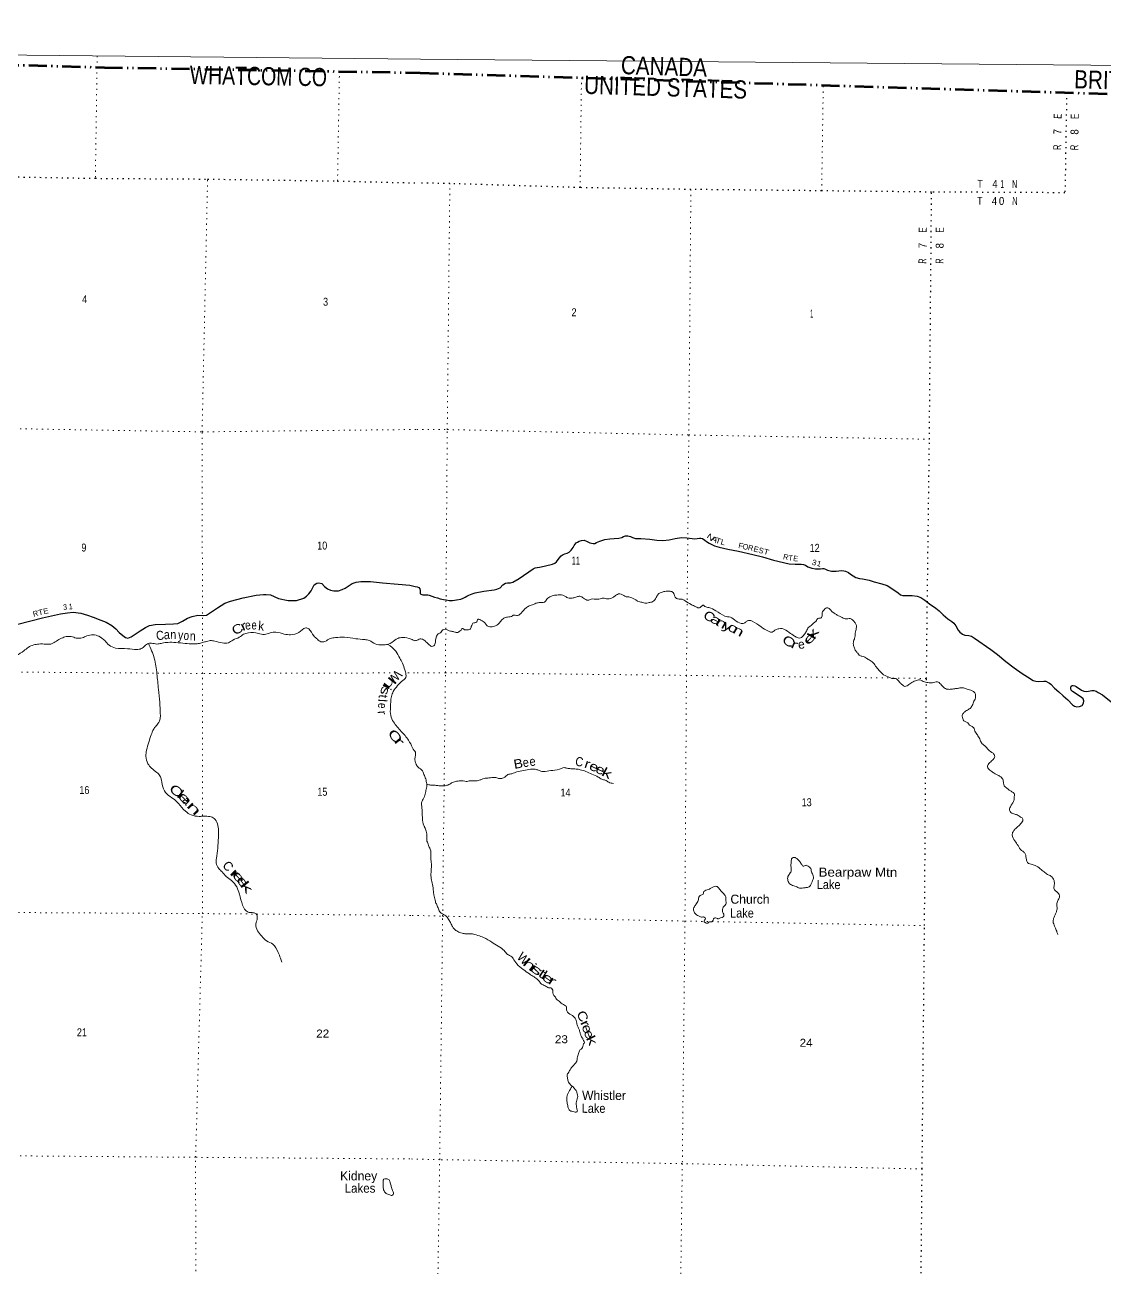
# Model space of a CAD drawing. Header units: feet. Extents: x -244583 to 4, y 367440 to 553773.
# Drawn here: x -220942 to -197193, y 526048 to 553383 of the extents above; entities that cross this region are included whole.
import ezdxf
from ezdxf.enums import TextEntityAlignment as Align

# ---------------------------------------------------------------- set-up
doc = ezdxf.new("R2010")
doc.units = ezdxf.units.FT
doc.header["$LTSCALE"] = 80
doc.linetypes.add('DASH_DOUBLE_DOT', pattern=[9.2, 5, -1.2, 0.3, -1.2, 0.3, -1.2])
doc.linetypes.add('DOTTED', pattern=[1.5, 0.3, -1.2])
for name, color, linetype, lineweight in [('10', 7, 'DASH_DOUBLE_DOT', 70), ('29', 7, 'Continuous', 25), ('39', 7, 'Continuous', 13), ('4', 7, 'Continuous', 13), ('6', 7, 'DOTTED', 25), ('7', 7, 'DOTTED', 13)]:
    doc.layers.add(name, color=color, linetype=linetype, lineweight=lineweight)
for name, color, linetype in [('12', 7, 'Continuous'), ('30', 7, 'Continuous'), ('41', 7, 'Continuous')]:
    doc.layers.add(name, color=color, linetype=linetype)

msp = doc.modelspace()

# ---------------------------------------------------------------- linework, layer by layer
at = {"layer": '10'}
for points in [[(-242534.14, 553382.78), (-232609.53, 552922.44), (-231018.14, 552860.82), (-223799.28, 552573.17), (-219190.02, 552446.97), (-212240.98, 552327.23)], [(-212240.98, 552327.23), (-195938.62, 551827.28), (-181927.24, 551370.08)]]:
    msp.add_lwpolyline(points, dxfattribs=at)
at = {"layer": '29'}
for points in [[(-212349.78, 541027.22), (-212306.19, 541019.52), (-212269.8, 541003.78), (-212248.99, 540973.76), (-212241.63, 540936.09), (-212246.81, 540899.81), (-212239.63, 540871.24), (-212231.94, 540858.85), (-212210.11, 540846.02), (-212181.97, 540841.09), (-212107.15, 540842.81), (-212076.93, 540839.84), (-212044.88, 540830.74), (-211988.93, 540810.77), (-211926.98, 540788.59), (-211862.82, 540772.42), (-211802.71, 540756.37), (-211732.43, 540742.03), (-211670.16, 540729.96), (-211603.61, 540717.32), (-211529.03, 540719.48), (-211441.54, 540728.76), (-211346.25, 540748.19), (-211294.73, 540764.99), (-211254.06, 540787.83), (-211215, 540808.88), (-211171.71, 540835.87), (-211102.16, 540866.04), (-211034.73, 540886.26), (-210839.58, 540922.68), (-210616.42, 540950.13), (-210553.05, 540963.28), (-210483.54, 540998.62), (-210423.01, 541059.5), (-210365.27, 541096.16), (-210322.49, 541106.97), (-210257.83, 541106.98), (-210204.76, 541123.54), (-210064.86, 541202.18), (-209755.15, 541411.17), (-209714.13, 541434.21), (-209665.17, 541444.8), (-209618.42, 541453.46), (-209577.78, 541460.29), (-209488.32, 541477.75), (-209333.61, 541513.41), (-209281.32, 541537.17), (-209246.97, 541569.41), (-209183.79, 541650.45), (-209137.78, 541699.63), (-209098.4, 541730.79), (-209063.63, 541743.88), (-209008.61, 541758.36), (-208963.37, 541783.26), (-208921.59, 541826.5), (-208879.49, 541879.85), (-208854.23, 541929.94), (-208812.28, 541983.33), (-208784.68, 542002.41), (-208743.61, 542023.4), (-208694.07, 542036.71), (-208631.87, 542042.18), (-208569.98, 542017.98), (-208511.04, 541985.24), (-208436.12, 541969.26), (-208398.55, 541973.8), (-208362.74, 541989.24), (-208289.04, 542019.33), (-208180.77, 542056.44), (-208071.11, 542073.27), (-207971.87, 542080.29), (-207868.52, 542089.21), (-207803.41, 542103.38), (-207768.39, 542124.55), (-207725.41, 542139.48), (-207676.89, 542139.99), (-207612.68, 542127.79), (-207571.08, 542099.64), (-207502.44, 542082.48)], [(-207502.44, 542082.48), (-207385.76, 542082.24), (-207190.31, 542063.99), (-207035.24, 542047), (-206906.16, 542038.92), (-206762.32, 542050.63), (-206633.98, 542083.06), (-206491.83, 542104.94), (-206374.93, 542095.22), (-206258.15, 542081.45), (-206207.83, 542074.84), (-206149.13, 542078.05), (-206094.24, 542088.48), (-206064.84, 542090.1), (-206033.93, 542078.5), (-205982.4, 542046.52), (-205944.93, 542017.01), (-205887.47, 541980.79), (-205764.02, 541922.28), (-205664.1, 541886.76), (-205473.33, 541848.41), (-205236.44, 541798.5), (-204921.33, 541729.95), (-204708.86, 541674.73), (-204468.57, 541604.46), (-204125.58, 541522.89), (-203992.33, 541512.39), (-203919.72, 541514.44), (-203863.13, 541514.7), (-203810.7, 541511.04), (-203762.76, 541493.34), (-203712.05, 541459.01), (-203625.37, 541428.32), (-203547.29, 541413.3), (-203478.59, 541413.18), (-203431.82, 541414.18), (-203387.15, 541420.88), (-203360.9, 541420.06), (-203326.91, 541409.44), (-203279.28, 541381.07), (-203191.54, 541365.59), (-203091.84, 541365.09), (-203031.08, 541369.27), (-202978.4, 541373.7), (-202924.02, 541367.95), (-202883.83, 541360.62), (-202820.06, 541332.31), (-202770.74, 541294.33), (-202653.79, 541221.84), (-202577.59, 541203.27), (-202509.14, 541195.06), (-202360.57, 541164.1), (-202254.72, 541124.35), (-202084.33, 541080.57), (-201967.48, 541045.27), (-201839.32, 540967.64), (-201726.67, 540887.19), (-201671.48, 540842.95), (-201621.46, 540827.21), (-201572.94, 540827.72), (-201419.44, 540824.96), (-201304.75, 540809.23), (-201223.89, 540782.16), (-201135.76, 540720.94), (-201037.18, 540642.96), (-200894.56, 540551.45), (-200819.82, 540486.35), (-200735.63, 540400.71), (-200631.31, 540312.42), (-200544.2, 540255.04), (-200501.28, 540215.9), (-200458.37, 540157.2), (-200402.75, 540062.34), (-200367.81, 540021.43), (-200306.51, 539974.3), (-200254.72, 539950.41), (-200173.96, 539947.89), (-200110.42, 539931.81), (-200042.38, 539891.14), (-199686.57, 539639.11), (-199542.45, 539531.36), (-199359.54, 539371.78), (-199173.85, 539236.41), (-198996.04, 539107.36), (-198878.73, 539037.59), (-198758.24, 538958.21)], [(-221098.92, 540195.16), (-220554.33, 540335.15), (-220156.31, 540425.7), (-220002.24, 540448.67), (-219878.77, 540458.13), (-219707.44, 540438.22), (-219562.94, 540392.59), (-219438.51, 540353.45), (-219272.23, 540287.1), (-219152.07, 540236.84), (-219026.3, 540166.4), (-218941.03, 540091.68), (-218863.88, 540015.12), (-218782.52, 539946.56), (-218726.84, 539904.87), (-218678.67, 539889.66), (-218605.3, 539918.43), (-218511.03, 539979.13), (-218406.45, 540049.73), (-218287.64, 540124.07), (-218201.84, 540166.73), (-218072.09, 540186.19), (-217843.56, 540195.4), (-217673.63, 540203.86), (-217574.4, 540213.85), (-217476.4, 540260.3), (-217363.82, 540326.68), (-217257.88, 540366.88), (-217132.08, 540390.47), (-217012.91, 540387.88), (-216944.02, 540396.51), (-216831.36, 540466.93), (-216700.08, 540557.19), (-216543.29, 540657.44), (-216414.02, 540702.79), (-216137.71, 540771.69), (-215851.48, 540832.27), (-215687.48, 540846.93), (-215634.49, 540848.61), (-215538.15, 540837.62), (-215361.99, 540760.94), (-215148.78, 540715.83), (-214966.91, 540715.93), (-214806.08, 540771.14), (-214742.55, 540812.27), (-214690.91, 540863.78), (-214642.97, 540931.55), (-214585.93, 541045.69), (-214573.51, 541059.59)], [(-214573.51, 541059.59), (-214516.12, 541096.8), (-214469.81, 541107.43), (-214408.04, 541089.79), (-214349.93, 541026.4), (-214280.43, 540973.21), (-214216.87, 540942.73), (-214141.9, 540931.75), (-214040.4, 540930.96), (-213961.48, 540955.23), (-213896.29, 540989.79), (-213740.41, 541092.73), (-213654.83, 541118.6), (-213549.41, 541134.53), (-213333.12, 541137.93), (-213075.12, 541108.05), (-212730.31, 541074.26), (-212474.19, 541050.49), (-212349.78, 541027.22)], [(-198756.22, 538958.15), (-198693.79, 538938.45), (-198627.53, 538937.93), (-198518.19, 538944.64), (-198474.53, 538938.45), (-198428.17, 538915.51), (-198396.36, 538898.41), (-198362.76, 538875), (-198284.68, 538787.53), (-198192.35, 538703.67), (-198092, 538617.52), (-197990.24, 538530.43), (-197886.02, 538420.78), (-197847.25, 538391.25), (-197796.51, 538375.47), (-197731.65, 538381.55), (-197678.33, 538406.2), (-197644.3, 538459.8), (-197642.77, 538508.34), (-197651.53, 538551.13), (-197696.82, 538588.99), (-197890.96, 538712.48), (-197919.7, 538745.88), (-197929.23, 538778.29), (-197926.26, 538810.76), (-197917.79, 538833.59), (-197896.85, 538846.28), (-197872.03, 538848.84), (-197840.45, 538840.47), (-197808.72, 538821.26), (-197687.8, 538746.63), (-197639.99, 538724.89), (-197575.58, 538716.8), (-197500.43, 538728.63), (-197465.92, 538733.62), (-197417.4, 538734.13), (-197370.59, 538719.18), (-197326.74, 538694.4), (-197232.52, 538637.26), (-196857.99, 538338.07)]]:
    msp.add_lwpolyline(points, dxfattribs=at)
at = {"layer": '39'}
for points in [[(-212361.36, 539829.54), (-212290.02, 539850.03), (-212243.02, 539871.29), (-212172.61, 539853.57), (-212099.1, 539793.26), (-212021.77, 539722.74), (-211989.74, 539707.87), (-211944.94, 539721.08), (-211908.77, 539801.3), (-211894.53, 539896.17), (-211858.54, 539968.29), (-211831.76, 539989.99), (-211790.87, 540009.35), (-211757.44, 540057.23), (-211724.55, 540080.82), (-211661.96, 540075.42), (-211601.85, 540049.82), (-211555.52, 540040.72), (-211481.07, 540022.92), (-211416.55, 540013.42), (-211381.77, 540030.9), (-211342.59, 540064.48), (-211327.81, 540092.51), (-211303.41, 540098.06), (-211267.55, 540072.98), (-211225.18, 540068.02), (-211145.92, 540084.53), (-211118.34, 540142.66), (-211099.11, 540188.82), (-211082.35, 540214.78), (-211043.62, 540228.12), (-210998.64, 540249.43), (-210983.59, 540289.6), (-210950.83, 540307.12), (-210904.87, 540281.83), (-210815.18, 540221.17), (-210772.05, 540159.49), (-210691.57, 540139.53), (-210626.74, 540144.2), (-210553.18, 540177.04), (-210482.91, 540244.37), (-210418.66, 540313.86), (-210387.84, 540335.47), (-210347.13, 540346.74), (-210290.34, 540353.61), (-210231.39, 540366.52), (-210196.43, 540392.09), (-210151.95, 540391.13), (-210101.44, 540388.01), (-210048.29, 540413.19), (-210002.77, 540458.78), (-209946.75, 540522.37), (-209884.88, 540575.71), (-209803.19, 540610.4), (-209746.13, 540629.41), (-209699.04, 540654.72), (-209627.91, 540669.39), (-209579.25, 540674.41), (-209534.72, 540675.48), (-209489.75, 540696.78), (-209447.96, 540756.63), (-209413.05, 540780.17), (-209314.92, 540826.66), (-209205.42, 540838.47), (-209130.52, 540840.9), (-209074.31, 540821.46), (-209018.46, 540785.83), (-208964.18, 540770.49), (-208913.63, 540769.39), (-208840.57, 540779.97), (-208795.69, 540797.22), (-208728.65, 540809.95), (-208648.67, 540767.73), (-208550.54, 540723.08), (-208530.23, 540726.69), (-208479.19, 540747.87), (-208414.48, 540746.47), (-208309.25, 540748.25), (-208260.37, 540763.39), (-208219.75, 540770.62), (-208112.99, 540750.09), (-207992.75, 540790.02), (-207924.91, 540839.18), (-207877.91, 540860.44), (-207823.41, 540855.21), (-207763.38, 540825.57), (-207711.35, 540800.14), (-207672.97, 540797.29), (-207586.48, 540775.17), (-207412.41, 540688.39), (-207362.04, 540679.2)], [(-207362.04, 540679.2), (-207277.57, 540657.13), (-207228.82, 540666.2), (-207145.52, 540682.63), (-207098.34, 540711.99), (-207035.53, 540807.83), (-206989.65, 540869.61), (-206938.57, 540892.81), (-206861.15, 540917.47), (-206745.76, 540921.05), (-206673.6, 540891.14), (-206652.21, 540852.21), (-206633.34, 540791.05), (-206615.55, 540772.44), (-206545.27, 540748.65), (-206480.62, 540745.23), (-206414.66, 540709.38), (-206282.92, 540629.59), (-206174.85, 540576.63), (-206098.47, 540554.73), (-206067.65, 540576.34), (-206010.22, 540611.55), (-205978.41, 540586.56), (-205891.96, 540562.42), (-205737.8, 540490.25), (-205536.05, 540374.52), (-205477.78, 540357.06), (-205447.49, 540354.38), (-205323.48, 540290.95), (-205179.56, 540212.92), (-205096.3, 540227.33), (-205044.86, 540266.72), (-204996.06, 540277.81), (-204937.74, 540262.38), (-204742.28, 540136.66), (-204580.57, 540040.02), (-204520.36, 540018.47), (-204473.5, 540033.66), (-204424.07, 540073.09), (-204348.72, 540095.77), (-204279.89, 540098.33), (-204122, 540011.9), (-204004.36, 539934.43), (-203926.36, 539894.27), (-203873.79, 539893.14), (-203793.27, 539966.33), (-203743.04, 540042.19), (-203696.67, 540126.24), (-203622.67, 540179.32), (-203566.82, 540234.81), (-203536, 540256.42), (-203512.86, 540296.42), (-203492.06, 540322.3), (-203453.46, 540329.56), (-203423, 540334.98), (-203408.31, 540358.96), (-203397.21, 540403.27), (-203394.11, 540451.81), (-203379.19, 540485.91), (-203354.35, 540511.7), (-203319.16, 540547.39), (-203276.48, 540556.59), (-203240.4, 540541.64), (-203189.09, 540483.83), (-203159.34, 540456.87), (-203109.47, 540425.41), (-203055.68, 540387.8), (-203017.53, 540374.83), (-202957.59, 540341.14), (-202909.56, 540317.82), (-202830.71, 540316.12), (-202778.05, 540319.04), (-202730.1, 540291.68), (-202682.65, 540242.05), (-202647.61, 540180.55), (-202647.16, 540109.66), (-202669.84, 539998.78), (-202682.51, 539883.63), (-202710.59, 539803.23), (-202709.96, 539740.44), (-202687.23, 539671.1), (-202660.36, 539605.72), (-202614.97, 539554.12), (-202581.5, 539512.9), (-202521.29, 539491.35), (-202435.11, 539455.06), (-202365.33, 539409.01), (-202275.64, 539348.35), (-202205.05, 539247.6), (-202128.04, 539162.91), (-202046.98, 539078.14)], [(-221411.22, 539247.79), (-221402.69, 539318.39), (-221388.23, 539384.73), (-221352.46, 539423.99), (-221236, 539456.41), (-221125.03, 539505.21), (-220965.53, 539611.08), (-220865.84, 539684.58), (-220746.58, 539739.18), (-220634.65, 539757.57), (-220472.83, 539756), (-220385.86, 539755), (-220326.33, 539779.27), (-220107.73, 539897.25), (-220009.6, 539926.25), (-219892.66, 539914.09), (-219788.42, 539886.16), (-219680.82, 539896.6), (-219578.29, 539935.57), (-219439.8, 539961.15), (-219313.47, 539928.4), (-219185.29, 539832.8), (-219089.58, 539734.27), (-218948.14, 539670.62), (-218681.59, 539655.28), (-218477.75, 539640.1), (-218380.04, 539656.96), (-218305.1, 539717.15), (-218220.19, 539772.94), (-218129.11, 539773.82), (-218006.18, 539759.42), (-217918.5, 539778.66), (-217796.54, 539794.68), (-217616.53, 539792.47), (-217410.82, 539773.17), (-217237.23, 539761.06), (-217150.12, 539764.11), (-217054.28, 539785.09), (-216964.37, 539810.33), (-216862.41, 539833.11), (-216763.66, 539821.58), (-216603.19, 539781.57), (-216461.37, 539786.77), (-216366.21, 539846.26), (-216222.42, 539908.1), (-216127.05, 539973.66), (-216022.78, 540004.47), (-215800.62, 539992.7), (-215671.91, 539970), (-215541.23, 540003.94), (-215421.22, 540022.05), (-215232.66, 539974.99), (-215093.43, 539964.08), (-214913.75, 540010.5), (-214762.47, 540112.6), (-214694.4, 540092), (-214586.45, 539938.36), (-214502.09, 539862.51), (-214431.1, 539809.41), (-214337.79, 539816.29), (-214224.16, 539883.24), (-214108.26, 539899.47), (-213911.59, 539910.86), (-213661.91, 539875.86), (-213462.26, 539856.77), (-213359.83, 539834.98), (-213232.89, 539761.7), (-213069.69, 539741.85), (-212951.98, 539751.94), (-212863.45, 539795.45), (-212737, 539882.21), (-212627.02, 539902.69), (-212444.17, 539865.96), (-212394.28, 539845.99), (-212361.36, 539829.54)], [(-218220.68, 539772.53), (-218094.07, 539444.47), (-218035.13, 539104.16), (-218002.6, 538760.72), (-217972.07, 538476.09), (-217960.69, 538222.5), (-217964.58, 538111.23), (-217993.53, 538035.27), (-218054.97, 537956.38), (-218112.22, 537881.4), (-218160.91, 537761.56), (-218215.07, 537601.4), (-218263.79, 537422.82), (-218276.47, 537291.61), (-218233.76, 537124.03), (-218156.1, 537030.18), (-218036.21, 536928.79), (-217998.8, 536899.14), (-217949.08, 536816.39), (-217907.57, 536614.42), (-217813.91, 536457.23), (-217669.91, 536350.95), (-217558.18, 536247.81), (-217408.22, 536080.56), (-217283.65, 535997.24), (-217106.66, 535966.78), (-216999.26, 535971.16), (-216870.13, 535960.59), (-216778.44, 535920.95), (-216703.65, 535802.89), (-216683.93, 535498.38), (-216698.19, 535263.92), (-216728.12, 535044.17), (-216731.65, 534943.02), (-216675.19, 534821.55), (-216603.02, 534744.1), (-216511.47, 534641.83), (-216397.11, 534556.68), (-216280.73, 534412.87), (-216219.4, 534256.8), (-216149.06, 534011.3), (-216086.11, 533901.76), (-216006.9, 533852.42), (-215914.01, 533847.17), (-215852.28, 533818.69), (-215827.3, 533722.62), (-215855.93, 533598.04), (-215822.69, 533449.02), (-215727.76, 533328.24), (-215622.02, 533227.34), (-215484.83, 533157.76), (-215367.84, 532973.42), (-215315.63, 532846.03), (-215286.41, 532755.89)], [(-212953.38, 539751.51), (-212781.31, 539598.15), (-212693.43, 539449.26), (-212632.65, 539335.74), (-212580.93, 539194.19), (-212556.1, 539094.07), (-212558.5, 539025.29), (-212652.69, 538935.39), (-212738.87, 538843.18), (-212834.48, 538712.82), (-212874.67, 538604.84), (-212897.15, 538366.61), (-212891.31, 538186.13), (-212829.42, 538046.25), (-212658.64, 537837.76), (-212499.56, 537641.84), (-212410.23, 537476.69), (-212384.51, 537420.37)], [(-202046.98, 539078.14), (-201910.7, 539020.52), (-201846.45, 538998.89), (-201781.66, 539001.54), (-201739.78, 538974.31), (-201684.69, 538904.27), (-201631.04, 538860.59), (-201577.17, 538827.02), (-201530.4, 538838.16), (-201448.13, 538899.16), (-201343.8, 538951.59), (-201252.4, 538967.84), (-201148.16, 538925.09), (-201045.4, 538906.67), (-200944.13, 538912.58), (-200887.11, 538929.58), (-200836.69, 538922.42), (-200805.02, 538891.36), (-200741.84, 538821.14), (-200662.09, 538768.8), (-200579.28, 538762.96), (-200481.91, 538775.03), (-200400.72, 538787.46), (-200329.68, 538798.07), (-200247.14, 538780.09), (-200207.02, 538765.05), (-200098.51, 538732.33), (-200038.88, 538684.47), (-200025.17, 538572.8), (-200069.79, 538476.56), (-200104.12, 538388.21), (-200160.01, 538330.69), (-200244.08, 538279.85), (-200289.5, 538238.31), (-200312.46, 538206.4), (-200315.29, 538170.02), (-200302.26, 538119.11), (-200279.03, 538072.03), (-200219.04, 538040.36), (-200129.85, 537957.44), (-200069.96, 537921.72), (-200046.77, 537872.62), (-200023.72, 537817.45), (-199968.86, 537737.29), (-199920.33, 537645.12), (-199877.6, 537565.22), (-199825.88, 537525.63), (-199758.71, 537453.31), (-199665.38, 537374.34), (-199613.75, 537330.7), (-199600.68, 537281.82), (-199628.26, 537223.69), (-199710.8, 537150.55), (-199746.07, 537110.81), (-199751.82, 537033.98), (-199686.49, 536969.8), (-199612.8, 536917.58), (-199508.83, 536862.69), (-199451.09, 536820.94), (-199423.64, 536781.88), (-199407.23, 536700.52), (-199394.38, 536641.52), (-199324.92, 536581.3), (-199267.27, 536535.5), (-199207.37, 536499.79), (-199163.88, 536454.3), (-199171.2, 536397.76), (-199179.15, 536312.88), (-199215.01, 536246.83), (-199257.06, 536174.84), (-199276.16, 536134.75), (-199263.35, 536073.72), (-199177.58, 536019.22), (-199107.21, 535999.48), (-199031.41, 535951.27), (-198995.37, 535934.29), (-198984.63, 535871.28), (-199014.06, 535821.29), (-199092.69, 535741.99), (-199154.61, 535686.63), (-199198.42, 535626.82), (-199218.14, 535558.4), (-199156.31, 535427.47), (-199087.79, 535324.74), (-199011.31, 535215.76), (-198959.46, 535182.24), (-198924.23, 535128.83), (-198911.65, 535057.69), (-198893.05, 534984.39), (-198857.82, 534930.98), (-198795.5, 534913.43)], [(-212384.51, 537420.37), (-212348.92, 537376.77), (-212344.07, 537321.99), (-212353.05, 537281.68), (-212357.99, 537241.29), (-212358.8, 537204.86), (-212340.06, 537137.63), (-212316.97, 537084.48), (-212263.54, 537030.68), (-212205.85, 536986.91), (-212170.98, 536917.3), (-212130.77, 536815.19), (-212102.77, 536709.28), (-212098.77, 536616.05), (-212121.32, 536511.23), (-212145.94, 536404.44), (-212179.69, 536342.4), (-212211.77, 536264.11), (-212205.88, 536164.76), (-212197.7, 536077.51), (-212195.77, 535982.29), (-212193.34, 535909.34), (-212186.6, 535848.45), (-212169.84, 535783.29), (-212144.81, 535726.05), (-212110.3, 535640.25), (-212096.68, 535524.53), (-212092.91, 535421.18), (-212075.65, 535378.28), (-212060.64, 535325.31), (-212021.91, 535247.52), (-212007.21, 535089.26), (-211996.29, 534852.1), (-212005.77, 534698.4), (-211992.51, 534566.49), (-211963.17, 534430.18), (-211946.32, 534277.95), (-211939.04, 534241.34), (-211915.44, 534119.33), (-211886.87, 534039.74), (-211850.34, 533953.9), (-211833.17, 533906.96), (-211778.08, 533836.92), (-211676.27, 533775.99), (-211625.09, 533712.12), (-211576.33, 533630.06), (-211539.58, 533554.35), (-211506.28, 533505.03), (-211436.82, 533444.8), (-211346.73, 533402.36), (-211296.45, 533389.12), (-211221.77, 533381.44), (-211130.7, 533383.52), (-210971.68, 533347.69), (-210847.26, 533302.48), (-210669.56, 533197.39), (-210523.89, 533107.17), (-210396.5, 533013.3), (-210321.46, 532930.68), (-210229.58, 532878.07), (-210200.01, 532843.01), (-210115.76, 532719.69), (-209976.83, 532599.24), (-209839.47, 532499.08), (-209737.75, 532434.11), (-209660.1, 532377.76), (-209608.88, 532315.9), (-209573.34, 532276.66), (-209491.25, 532238.44), (-209417.33, 532196.35), (-209352.85, 532184.83), (-209325.45, 532143.74), (-209324.82, 532080.95), (-209303.74, 532027.84), (-209268.15, 531990.63), (-209244.83, 531947.6), (-209203.05, 531916.32), (-209165.44, 531879.06), (-209063.76, 531812.07), (-209031.94, 531787.08), (-209015.95, 531687.51), (-209000.44, 531656.8), (-208892.83, 531583.6), (-208833.43, 531525.62), (-208799.46, 531415.54), (-208776.81, 531342.15), (-208747.92, 531276.73), (-208723.16, 531207.34), (-208704.38, 531142.14), (-208675.04, 531096.95), (-208650.05, 531037.69)], [(-207992.68, 536689.42), (-208091.17, 536717.87), (-208169.08, 536762.07), (-208247.49, 536784.02), (-208325.31, 536832.27), (-208465.5, 536896.05), (-208595.67, 536955.56), (-208724.31, 536992.76), (-208812.96, 537008.85), (-208926.1, 537015.34), (-209006.79, 537025.18), (-209075.27, 537038.81), (-209130.31, 537019.75), (-209327.43, 536979.45), (-209491.88, 536952.62), (-209568.71, 536954.28), (-209640.92, 536982.17), (-209709.26, 537001.87), (-209812.38, 537004.09), (-209966.81, 536973), (-210113.01, 536947.81), (-210225.21, 536905.68), (-210314.67, 536885.34), (-210380.58, 536832.08), (-210448.02, 536801.14), (-210516.77, 536802.62), (-210595.22, 536822.54), (-210664.01, 536822), (-210730.96, 536813.32), (-210836.46, 536799.4), (-210893.52, 536780.38), (-210958.76, 536757.49), (-211080.35, 536747.96), (-211147.03, 536751.43), (-211228.31, 536734.96), (-211294.76, 536748.54), (-211387.86, 536746.5), (-211464.96, 536736.02), (-211550.69, 536701.42), (-211634.62, 536656.65), (-211713.93, 536638.11), (-211815.07, 536638.27), (-211889.7, 536647.98), (-211976.56, 536653.91), (-212051.23, 536661.6), (-212097.97, 536677.65)], [(-203896.82, 534385.67), (-203970.87, 534421.69), (-204075.25, 534458.37), (-204105.26, 534473.2), (-204132.81, 534508.21), (-204149.97, 534555.16), (-204159.1, 534599.91), (-204150.11, 534640.21), (-204126.79, 534688.31), (-204099.74, 534722.15), (-204080.92, 534750.09), (-204078.27, 534778.39), (-204082.76, 534849.36), (-204082.99, 534930.36), (-204073.1, 535011.15), (-204060.16, 535047.32), (-204035.63, 535058.94), (-203995.15, 535060.09), (-203943.25, 535028.59), (-203905.69, 534989.31), (-203856.58, 534923.45), (-203839.01, 534894.72), (-203815.24, 534871.93), (-203786.8, 534877.39), (-203762.26, 534889.01), (-203731.93, 534888.36), (-203684.13, 534854.93), (-203644.5, 534817.62), (-203637.44, 534770.9), (-203603.02, 534681.05), (-203587.92, 534632.13), (-203597.09, 534583.73), (-203618.61, 534525.47), (-203648.22, 534467.38), (-203669.29, 534429.36), (-203702.18, 534405.77), (-203775.19, 534397.22), (-203834.05, 534388.37), (-203896.82, 534385.67)], [(-198795.5, 534913.43), (-198709.14, 534885.24), (-198599.46, 534814.02), (-198512.02, 534743.29), (-198440.35, 534691.12), (-198364.33, 534653.03), (-198295.71, 534554.35), (-198289.87, 534452.97), (-198293.78, 534368), (-198242.47, 534310.2), (-198200.86, 534270.82), (-198171.65, 534219.57), (-198191.38, 534151.15), (-198225.43, 534074.93), (-198234.73, 534020.46), (-198227.86, 533965.63), (-198237.74, 533884.85), (-198265.51, 533818.62), (-198293.32, 533750.37), (-198304.19, 533716.18), (-198315.11, 533679.97), (-198314.34, 533623.25)], [(-205508.94, 534049.72), (-205529.42, 534015.91), (-205574.98, 533968.3), (-205590.3, 533915.98), (-205587.37, 533865.29), (-205564.23, 533814.17), (-205558.8, 533785.7), (-205573.67, 533753.62), (-205632.8, 533732.62), (-205661.42, 533719.06), (-205691.84, 533715.67), (-205705.9, 533720.02), (-205741.94, 533737), (-205772.45, 533729.56), (-205795.68, 533685.51), (-205824.84, 533647.67), (-205861.23, 533648.45), (-205891.78, 533638.99), (-205916.54, 533617.25), (-205950.96, 533615.96), (-205974.95, 533628.63), (-205992.79, 533645.22), (-205996.56, 533657.45), (-205985.92, 533681.52), (-205967.05, 533711.49), (-205990.5, 533748.44), (-206055.16, 533751.86), (-206117.34, 533775.48), (-206195.08, 533827.78), (-206212.51, 533862.58), (-206225.72, 533905.39), (-206218.4, 533961.94), (-206174.5, 534025.79), (-206125.98, 534115.86), (-206097.63, 534208.4), (-206064.65, 534236.04), (-206030.05, 534245.42), (-206009.2, 534273.32), (-206000.26, 534311.6), (-205957.08, 534343.07), (-205896.02, 534359.97), (-205861.24, 534377.45), (-205801.84, 534410.59), (-205740.78, 534427.5), (-205708.57, 534420.73), (-205668.94, 534383.42), (-205611.78, 534315.36), (-205560.42, 534259.58), (-205530.9, 534222.49), (-205519.4, 534193.9), (-205520.52, 534143.3), (-205517.29, 534106.78), (-205509.03, 534049.41)], [(-198314.34, 533623.25), (-198272.02, 533525.14), (-198237.55, 533437.32), (-198208.7, 533369.87)], [(-208650.05, 531037.69), (-208630.78, 530994.75), (-208647.67, 530962.71), (-208667.17, 530904.41), (-208684.29, 530862.26), (-208719.29, 530834.66), (-208753.12, 530768.57), (-208779.41, 530678.01), (-208812.47, 530555.2), (-208851.97, 530507.45), (-208893.48, 530459.75), (-208928.75, 530420.01), (-208962.54, 530355.94), (-209006.66, 530281.97), (-209002.08, 530215.04), (-208985.5, 530141.79), (-208934.68, 530061.72), (-208899, 530028.55)], [(-208899, 530028.55), (-208972.55, 529904.58), (-209013.62, 529786), (-209013.53, 529698.92), (-208995.37, 529605.38), (-208984.41, 529552.49), (-208951.29, 529495.08), (-208856.84, 529466.71), (-208812.5, 529459.68), (-208785.85, 529475.31), (-208787.2, 529505.71), (-208801.94, 529570.83), (-208808.77, 529627.68), (-208803.2, 529696.4), (-208787.79, 529752.77), (-208776.6, 529801.13), (-208791.34, 529866.25), (-208798.58, 529904.88), (-208808.06, 529933.43), (-208841.71, 529966.56), (-208859.24, 529997.31), (-208899, 530028.55)], [(-213048.19, 527986.67), (-212992.23, 527993.18), (-212924.36, 527966.52), (-212902.37, 527900.94), (-212878.92, 527819.1), (-212853.53, 527735.17), (-212831.18, 527679.71), (-212836.35, 527647.48), (-212865.5, 527624.19), (-212929.46, 527646.66), (-212979.49, 527662.58), (-213026.51, 527706.75), (-213057.9, 527792.91), (-213060.78, 527884.16), (-213058.81, 527940.81), (-213056.15, 527958.94), (-213049.17, 527985.03)]]:
    msp.add_spline(points, degree=3, dxfattribs=at)
at = {"layer": '4'}
msp.add_lwpolyline([(-242556.67, 552939.06), (-212238.1, 552626.27), (-181919.12, 552355.18), (-151599.78, 552125.8), (-121280.17, 551938.12), (-90960.33, 551792.15), (-60640.31, 551687.89), (-30320.19, 551625.32), (0, 551604.47), (0, 367439.54), (-30573.52, 367460.57), (-61146.96, 367523.64), (-91720.3, 367628.79), (-122293.46, 367775.97), (-152866.39, 367965.22), (-183439.04, 368196.52), (-214011.33, 368469.88), (-244583.22, 368785.28)], close=True, dxfattribs=at)
msp.add_lwpolyline([(-242556.67, 552939.06), (-212238.1, 552626.27), (-181919.12, 552355.18), (-151599.78, 552125.8), (-121280.17, 551938.12), (-90960.33, 551792.15), (-60640.31, 551687.89), (-30320.19, 551625.32), (0, 551604.47), (0, 367439.54), (-30573.52, 367460.57), (-61146.96, 367523.64), (-91720.3, 367628.79), (-122293.46, 367775.97), (-152866.39, 367965.22), (-183439.04, 368196.52), (-214011.33, 368469.88), (-244583.22, 368785.28)], close=True, dxfattribs=at)
at = {"layer": '6'}
for points in [[(-198018.35, 551891.06), (-198055.13, 549687.96), (-200990.03, 549702.71), (-203408.8, 549730.62), (-206286.73, 549760.34), (-208723.43, 549800.78), (-211589.95, 549888.98), (-212264.33, 549902.12)], [(-242585.29, 550339.08), (-242182.98, 550332.02), (-241074.01, 550336.02), (-236653.85, 550308.04), (-235616.61, 550286.18), (-231074.93, 550203.33), (-230160.62, 550195.87), (-227616.99, 550143.95), (-224846.73, 550092.27), (-222288.31, 550058.07), (-219390.59, 550006.01), (-216920.61, 549989.06), (-214061, 549946.42), (-212264.33, 549902.12)], [(-201292.66, 517635.46), (-201248.37, 522915.68), (-201197.74, 528207.9), (-201145.72, 533562.87), (-201104, 539001.08), (-201037.82, 544264.62), (-200990.03, 549702.71)]]:
    msp.add_lwpolyline(points, dxfattribs=at)
at = {"layer": '7'}
for p, q in [((-219349.28, 552695.9), (-219390.59, 550006.01)), ((-214061, 549946.42), (-214020.38, 552327.02)), ((-208723.43, 549800.78), (-208693.83, 552218.45)), ((-203408.8, 549730.62), (-203373.31, 552055.28)), ((-212368.11, 539123.88), (-212607.48, 539123.26))]:
    msp.add_line(p, q, dxfattribs=at)
for points in [[(-217263.46, 515146.7), (-217195.01, 517730.06), (-217178.09, 523082.92), (-217184.44, 528464.94), (-217035.66, 533827.4), (-217031.25, 539111.82), (-217041.95, 544427.15), (-216920.61, 549989.06)], [(-212040.84, 509164.3), (-212013.33, 512194.88), (-211943.61, 517709.44), (-211896.76, 523013.9), (-211813.43, 528412.74), (-211749.19, 533771.49), (-211687.02, 539128.27), (-211647.27, 544477.43), (-211589.95, 549888.98)], [(-206286.73, 549760.34), (-206331.69, 544358.64), (-206384.3, 539068.48), (-206417.22, 533662.48), (-206474.9, 528325.86), (-206548.71, 522991.61), (-206631.41, 517621.1), (-206639.78, 516716.25)], [(-231138.94, 544602.97), (-227667.95, 544569.47), (-222364.42, 544516.87), (-217041.95, 544427.15), (-212316.54, 544479.76)], [(-212316.54, 544479.76), (-211647.27, 544477.43), (-206331.69, 544358.64), (-201037.82, 544264.62)], [(-212900.04, 539122.5), (-217031.25, 539111.82), (-222391.93, 539150.2), (-227678.26, 539173.85), (-228360.46, 539180.73)], [(-201104, 539001.08), (-206384.3, 539068.48), (-211687.02, 539128.27), (-212368.11, 539123.88)], [(-231340.77, 533953.73), (-227743.23, 533893.56), (-222404.71, 533857.97), (-217035.66, 533827.4), (-212419.48, 533788.44)], [(-212419.48, 533788.44), (-211749.19, 533771.49), (-206417.22, 533662.48), (-201145.72, 533562.87)], [(-212471.09, 528428.69), (-217184.44, 528464.94), (-222502.47, 528507.92), (-227811.45, 528520.2), (-231436.58, 528601.59)], [(-201197.74, 528207.9), (-206474.9, 528325.86), (-211813.43, 528412.74), (-212471.09, 528428.69)]]:
    msp.add_lwpolyline(points, dxfattribs=at)

# ---------------------------------------------------------------- texts
at = {"layer": '10', "width": 0.85}
for s, p in [('CANADA', (-207830.29, 552299.77)), ('UNITED STATES', (-208640.51, 551866.25)), ('BRITISH COLUMBIA', (-197857.26, 551988.87))]:
    msp.add_text(s, height=400, rotation=358.243, dxfattribs=at).set_placement(p)
at = {"layer": '12', "width": 0.8}
msp.add_text('WHATCOM CO', height=400, rotation=359.013, dxfattribs=at).set_placement((-217314.96, 552082.03))
at = {"layer": '30'}
for s, rotation, width, p in [('N', 321.777, 1.45, (-205886.5, 542059.37)), ('A', 330.818, 1.35, (-205794.92, 542007.61)), ('T', 340.43, 1.25, (-205703.44, 541974.58)), ('L', 343.871, 1.15, (-205593.85, 541941.95)), ('O', 347.727, 0.85, (-205097.01, 541840.49)), ('R', 347.727, 0.85, (-204982.39, 541816)), ('T', 343.699, 1.2, (-204643.4, 541728.53)), ('R', 346.622, 0.9, (-204208.57, 541616.19)), ('E', 355.494, 0.8, (-203985.65, 541580.54)), ('3', 344.819, 1.1, (-203587.15, 541495.5)), ('R', 14.416, 0.9, (-220691.55, 540372.15)), ('T', 14.416, 1.15, (-220579.91, 540400.85)), ('E', 12.817, 0.95, (-220467.84, 540426.62)), ('3', 8.48, 0.95, (-220048.19, 540512.59))]:
    msp.add_text(s, height=120, rotation=rotation, dxfattribs=dict(at, width=width)).set_placement(p, align=Align.CENTER)
for s, rotation, p in [('F', 347.727, (-205200.9, 541862.4)), ('E', 345.431, (-204865.22, 541787.18)), ('S', 345.431, (-204754.99, 541758.08)), ('T', 352.859, (-204097.81, 541591.59)), ('1', 345.09, (-203479.57, 541468.49)), ('1', 4.381, (-219927.34, 540524.1))]:
    msp.add_text(s, height=120, rotation=rotation, dxfattribs=at).set_placement(p, align=Align.CENTER)
at = {"layer": '41'}
for s, rotation, width, p in [('C', 332.859, 1.25, (-205925.96, 540277.23)), ('C', 25.971, 1.25, (-216221.4, 540000.89)), ('r', 23.908, 1.45, (-216089.13, 540066.77)), ('e', 6.291, 0.85, (-216024.28, 540077.61)), ('e', 358.764, 0.75, (-215898.75, 540079.01)), ('k', 355.751, 0.95, (-215748.89, 540059.46)), ('a', 329.823, 1.6, (-205785.09, 540205.43)), ('n', 330.495, 1.55, (-205660.44, 540136.41)), ('y', 333.652, 1.45, (-205520.31, 540072)), ('o', 332.166, 1.4, (-205404.32, 540026.07)), ('n', 331.744, 1.55, (-205283.71, 539962.37)), ('C', 8.894, 0.9, (-217952.58, 539850.27)), ('a', 3.294, 0.9, (-217812.63, 539866.64)), ('n', 0.657, 0.85, (-217674.23, 539867.1)), ('y', 355.624, 0.85, (-217520.74, 539858.2)), ('o', 355.641, 0.8, (-217393.56, 539847.09)), ('n', 359.019, 0.85, (-217249.29, 539836.54)), ('C', 326.592, 1.4, (-204188.58, 539734.27)), ('e', 46.423, 2, (-203603.28, 539822.51)), ('k', 59.68, 1.7, (-203512.19, 539935.17)), ('r', 336.827, 1.45, (-204043.5, 539659.37)), ('s', 253.403, 1.35, (-213105.33, 538753.48)), ('i', 241.968, 1.25, (-213060.71, 538852.8)), ('h', 232.373, 1.85, (-212991.12, 538955.45)), ('e', 266.594, 0.8, (-213170.36, 538407.06)), ('C', 309.296, 1.6, (-212875.06, 537669.51)), ('r', 309.348, 2, (-212777.7, 537556.96)), ('B', 10.054, 1.15, (-210067.32, 537028.66)), ('e', 7.719, 0.9, (-209907.06, 537056.33)), ('e', 6.946, 0.9, (-209759.79, 537078.95)), ('C', 351.452, 0.9, (-208755.43, 537070.98)), ('r', 341.001, 1.3, (-208593.32, 537029.89)), ('e', 335.406, 1.3, (-208457.38, 536971.12)), ('e', 335.537, 1.3, (-208317.19, 536905.48)), ('k', 333.03, 1.6, (-208177.45, 536830.07)), ('C', 323.119, 1.5, (-217671.55, 536450.95)), ('l', 322.029, 1.55, (-217578.26, 536378.69)), ('e', 318.005, 1.9, (-217494.48, 536300.66)), ('n', 313.734, 2.1, (-217290.3, 536076.45)), ('r', 315.424, 2.25, (-216380.7, 534643.53)), ('e', 312.165, 1.9, (-216305.58, 534565.81)), ('e', 306.444, 1.7, (-216226.76, 534470.82)), ('k', 307.375, 1.95, (-216140.65, 534351.53)), ('h', 321.704, 1.85, (-209899.04, 532626.74)), ('i', 323.142, 1.55, (-209809.88, 532560.23)), ('s', 327.239, 1.85, (-209734.57, 532510.05)), ('t', 326.759, 1.5, (-209615.18, 532430.88)), ('l', 327.884, 1.3, (-209560.86, 532393.27)), ('e', 324.536, 1.65, (-209487.95, 532323.88)), ('r', 328.913, 1.7, (-209382.68, 532264.35)), ('C', 295.538, 1.25, (-208758.12, 531526.73)), ('r', 294.072, 1.45, (-208700.76, 531373.22)), ('e', 291.283, 1.25, (-208661.32, 531261.36)), ('e', 290.338, 1.2, (-208616.11, 531138.61)), ('k', 295.297, 1.5, (-208556.98, 530997.24))]:
    msp.add_text(s, height=200, rotation=rotation, dxfattribs=dict(at, width=width)).set_placement(p, align=Align.CENTER)
for s, rotation, p in [('e', 11.445, (-203838.57, 539657.86)), ('W', 226.378, (-212854.99, 539113.87)), ('l', 266.594, (-213172.51, 538521.91)), ('t', 266.634, (-213154.57, 538614.9)), ('r', 274.813, (-213174.27, 538238.46)), ('a', 315.027, (-217446.01, 536246.28)), ('C', 311.735, (-216543.88, 534806.24)), ('W', 314.203, (-210042, 532768.08))]:
    msp.add_text(s, height=200, rotation=rotation, dxfattribs=at).set_placement(p, align=Align.CENTER)
for s, width, p in [('Bearpaw Mtn', 1.1, (-203478.06, 534640.94)), ('Lake', 0.9, (-203516.15, 534367.98)), ('Lake', 0.9, (-205423.42, 533740.84)), ('Lake', 0.9, (-208688.8, 529443.76))]:
    msp.add_text(s, height=200, rotation=359.823, dxfattribs=dict(at, width=width)).set_placement(p)
for s, p in [('Church', (-205416.27, 534044.92)), ('Whistler', (-208681.71, 529729.23))]:
    msp.add_text(s, height=200, rotation=359.823, dxfattribs=at).set_placement(p)
msp.add_text('Kidney', height=200, dxfattribs=at).set_placement((-214005.96, 527957.09))
at = {"layer": '41', "width": 0.95}
msp.add_text('Lakes', height=200, dxfattribs=at).set_placement((-213905.6, 527686.12))
at = {"layer": '6'}
for s, rotation, width, p in [('E', 89.044, 0.75, (-198127.02, 551372.18)), ('E', 89.044, 0.75, (-197752.07, 551366.61)), ('7', 89.044, 0.9, (-198132.73, 551030.5)), ('8', 89.044, 0.9, (-197757.77, 551024.93)), ('R', 89.044, 0.7, (-198138.43, 550688.82)), ('R', 89.044, 0.7, (-197763.48, 550683.25)), ('T', 359.712, 0.85, (-199923.92, 549797.36)), ('4', 359.712, 0.9, (-199595.18, 549795.61)), ('1', 359.712, 0.45, (-199436.14, 549794.9)), ('N', 359.712, 0.7, (-199162.72, 549793.62)), ('T', 359.712, 0.85, (-199929.16, 549422.57)), ('4', 359.712, 0.9, (-199607.09, 549420.82)), ('0', 359.712, 0.9, (-199449.58, 549419.96)), ('N', 359.712, 0.7, (-199156.84, 549420.48)), ('E', 89.496, 0.75, (-201097.37, 548867.68)), ('E', 89.496, 0.75, (-200722.31, 548869.4)), ('7', 89.496, 0.9, (-201100.37, 548525.97)), ('8', 89.496, 0.9, (-200725.35, 548521.79)), ('R', 89.496, 0.7, (-201103.37, 548184.25)), ('R', 89.496, 0.7, (-200728.33, 548184.5))]:
    msp.add_text(s, height=175, rotation=rotation, dxfattribs=dict(at, width=width)).set_placement(p, align=Align.CENTER)
at = {"layer": '7'}
for s, width, p in [('4', 0.85, (-219681.46, 547259.52)), ('3', 0.85, (-214379.77, 547202.87)), ('2', 0.85, (-208913.16, 546970.66)), ('1', 0.4, (-203659.19, 546943.27)), ('9', 0.85, (-219697.39, 541794.25)), ('10', 0.85, (-214509.02, 541837.89)), ('12', 0.85, (-203673.22, 541787.36)), ('11', 0.65, (-208910.75, 541505.09)), ('16', 0.85, (-219742.63, 536458.57)), ('15', 0.85, (-214506.81, 536420.01)), ('14', 0.85, (-209154.9, 536404.19)), ('13', 0.85, (-203849.26, 536190.76)), ('21', 0.85, (-219797.28, 531128.48)), ('22', 1.1, (-214530.17, 531100.99)), ('23', 1.1, (-209278.34, 530975.5)), ('24', 1.1, (-203894.18, 530897.67))]:
    msp.add_text(s, height=175, dxfattribs=dict(at, width=width)).set_placement(p)

doc.saveas('drawing.dxf')
